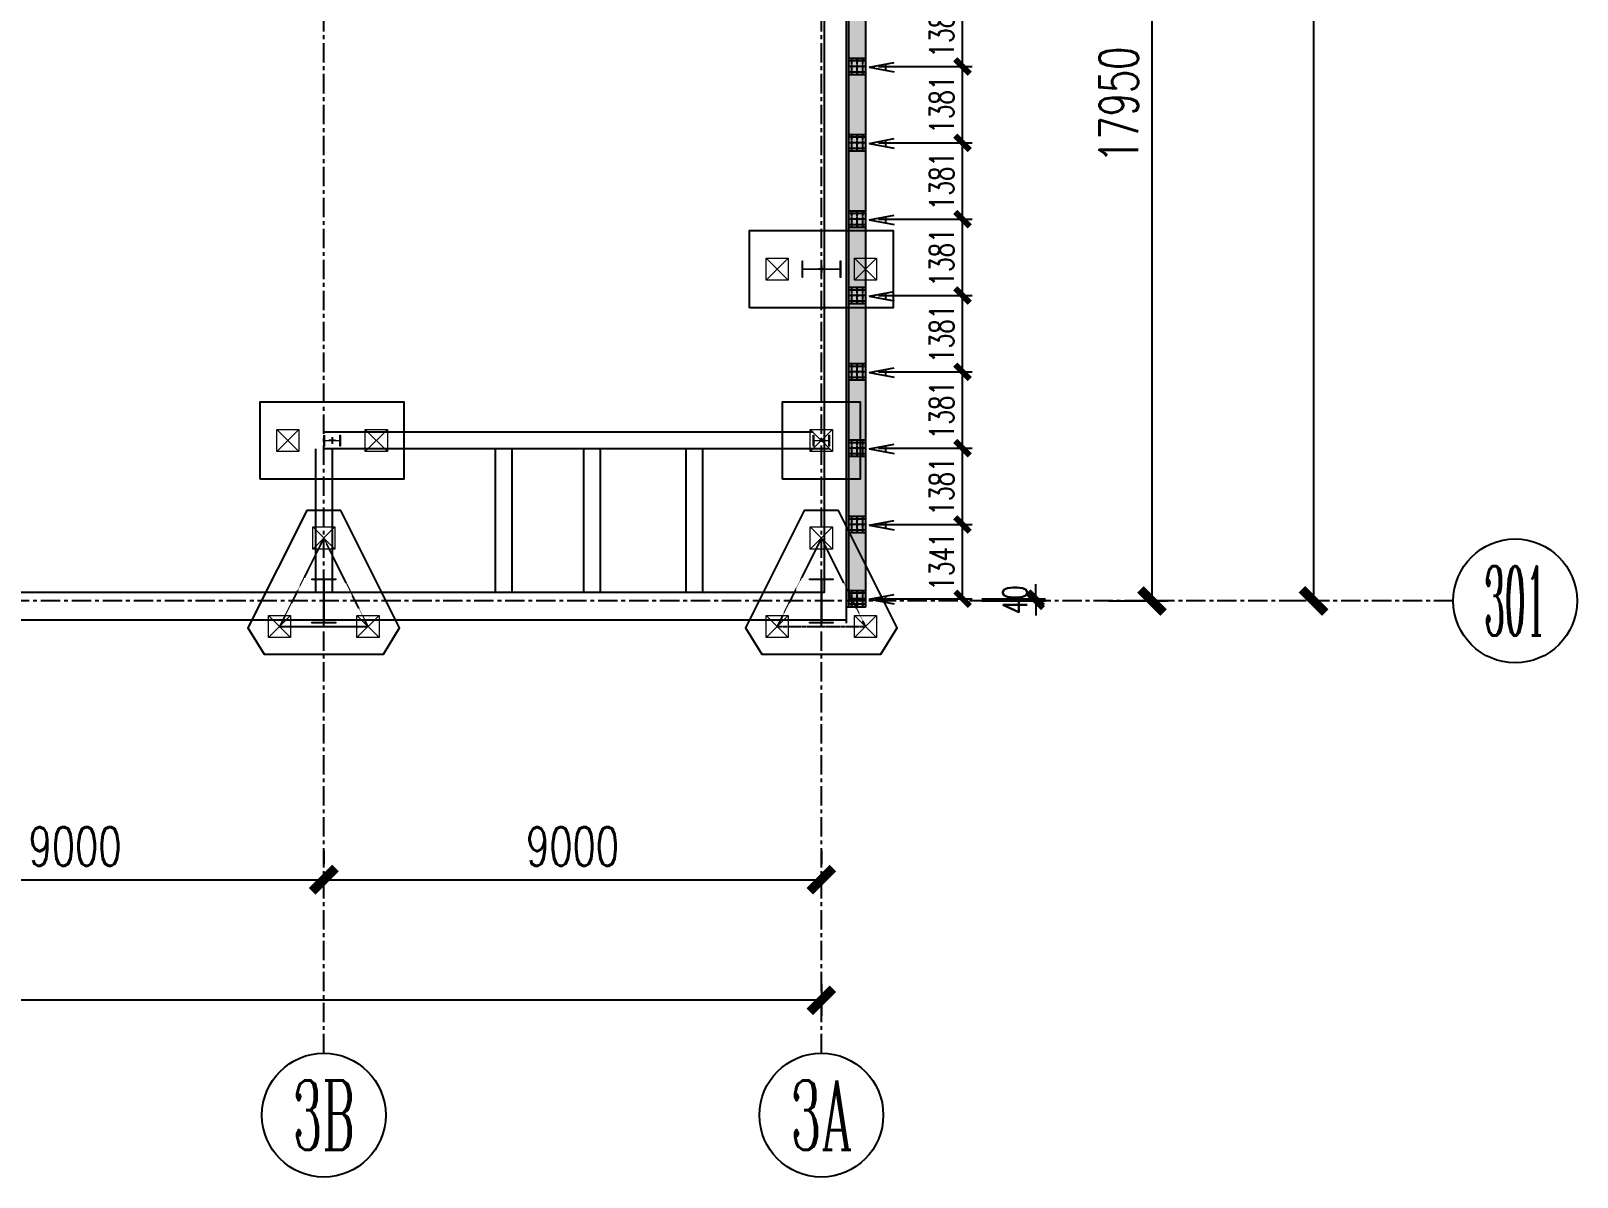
# Model space of a CAD drawing. Extents: x 782294 to 1727252, y -631030 to 17645.
# Drawn here: x 1168680 to 1196650, y -597738 to -577010 of the extents above; entities that cross this region are included whole.
import ezdxf
from ezdxf.enums import TextEntityAlignment as Align

# ---------------------------------------------------------------- set-up
doc = ezdxf.new("R2010")
doc.units = 0
doc.linetypes.add('CENTER', pattern=[2, 1.25, -0.25, 0.25, -0.25])
doc.layers.get('Defpoints').update_dxf_attribs({"color": 210})
for name, color, linetype in [('!ZN1-标注-173', 173, 'Continuous'), ('!ZN3-铝板幕墙-3', 3, 'Continuous'), ('2钢材断面', 2, 'Continuous'), ('30预埋件', 30, 'Continuous'), ('3符号', 3, 'Continuous'), ('40钢材投影', 40, 'Continuous'), ('A-AXIS-DP', 126, 'Continuous'), ('ALT_CEN-0-30', 1, 'CENTER'), ('DIM', 173, 'Continuous'), ('DOTE', 1, 'CENTER'), ('S-BKL', 4, 'Continuous'), ('S-DOTE1', 140, 'CENTER'), ('S-HATCH1-W', 252, 'Continuous'), ('结构轮廓线', 1, 'Continuous')]:
    doc.layers.add(name, color=color, linetype=linetype)
doc.layers.add('A-云线2', color=3, linetype='Continuous', plot=False)
doc.layers.add('S-col', color=2, linetype='Continuous', lineweight=0)
doc.layers.add('S-zhuang', color=1, linetype='Continuous', lineweight=0)
doc.styles.add('_TCH_AXIS', font='COMPLEX', dxfattribs={"bigfont": 'GBCBIG'})
doc.styles.add('DHTEXT-1', font='romans.shx', dxfattribs={"width": 0.7, "bigfont": 'chinese.shx'})
doc.dimstyles.new('ZN175', dxfattribs={"dimscale": 175, "dimtxt": 2.5, "dimasz": 1.5, "dimexe": 1, "dimexo": 2, "dimgap": 0.9, "dimtad": 1, "dimdec": 0, "dimdsep": 46, "dimtxsty": 'DHTEXT-1', "dimblk": 'ARCHTICK', "dimcen": 2.5, "dimclrd": 173, "dimclre": 173, "dimclrt": 7, "dimazin": 2, "dimtfac": 1, "dimtdec": 0, "dimtix": 1, "dimtmove": 2, "dimatfit": 3, "dimfxl": 0, "dimtolj": 1, "dimtzin": 0, "dimarcsym": 0})
doc.dimstyles.new('ZN280', dxfattribs={"dimscale": 280, "dimtxt": 2.5, "dimasz": 1.5, "dimexe": 1, "dimexo": 2, "dimgap": 0.9, "dimtad": 1, "dimdec": 0, "dimdsep": 46, "dimtxsty": 'DHTEXT-1', "dimblk": 'ARCHTICK', "dimcen": 2.5, "dimclrd": 173, "dimclre": 173, "dimclrt": 7, "dimazin": 2, "dimtfac": 1, "dimtdec": 0, "dimtix": 1, "dimtmove": 2, "dimatfit": 3, "dimfxl": 0, "dimarcsym": 0})

# ---------------------------------------------------------------- blocks, each defined once
blk = doc.blocks.new('卓越-轴号')
blk.add_circle((0, 0), 4)
at = {"color": 0, "style": '_TCH_AXIS', "width": 1.041667, "flags": 8}
blk.add_attdef('A', text='', height=4.48, dxfattribs=at).set_placement((-2, -2.24), (2, -2.24), align=Align.FIT)
blk = doc.blocks.new('_ArchTick')
at = {"color": 0, "linetype": 'ByBlock', "const_width": 0.4}
blk.add_lwpolyline([(-0.5, -0.5), (0.5, 0.5)], dxfattribs=at)
blk = doc.blocks.new('*D1510')
at = {"layer": 'Defpoints', "color": 0, "ltscale": 2800, "transparency": 16777216}
for p in [(166000, -5075), (175000, -5042), (175000, -5075)]:
    blk.add_point(p, dxfattribs=at)
at = {"layer": 'DIM', "color": 173, "linetype": 'ByBlock', "lineweight": -2, "ltscale": 2800, "transparency": 16777216}
for p, q in [((166000, -4515), (166000, -4762)), ((175000, -4515), (175000, -4762)), ((166000, -5042), (175000, -5042))]:
    blk.add_line(p, q, dxfattribs=at)
at = {"layer": 'DIM', "color": 173, "lineweight": -2, "ltscale": 2800, "transparency": 16777216, "xscale": 420, "yscale": 420, "zscale": 420, "rotation": 180}
blk.add_blockref('_ArchTick', (166000, -5042), dxfattribs=at)
at = {"layer": 'DIM', "color": 173, "lineweight": -2, "ltscale": 2800, "transparency": 16777216, "xscale": 420, "yscale": 420, "zscale": 420}
blk.add_blockref('_ArchTick', (175000, -5042), dxfattribs=at)
at = {"layer": 'DIM', "color": 7, "ltscale": 2800, "transparency": 16777216, "insert": (170500, -4440), "char_height": 700, "attachment_point": 5, "style": 'DHTEXT-1'}
blk.add_mtext('9000', dxfattribs=at)
blk = doc.blocks.new('*D1511')
at = {"layer": 'Defpoints', "color": 0, "ltscale": 2800, "transparency": 16777216}
for p in [(175000, -5075), (184000, -5042), (184000, -5075)]:
    blk.add_point(p, dxfattribs=at)
at = {"layer": 'DIM', "color": 173, "linetype": 'ByBlock', "lineweight": -2, "ltscale": 2800, "transparency": 16777216}
for p, q in [((175000, -4515), (175000, -4762)), ((184000, -4515), (184000, -4762)), ((175000, -5042), (184000, -5042))]:
    blk.add_line(p, q, dxfattribs=at)
at = {"layer": 'DIM', "color": 173, "lineweight": -2, "ltscale": 2800, "transparency": 16777216, "xscale": 420, "yscale": 420, "zscale": 420, "rotation": 180}
blk.add_blockref('_ArchTick', (175000, -5042), dxfattribs=at)
at = {"layer": 'DIM', "color": 173, "lineweight": -2, "ltscale": 2800, "transparency": 16777216, "xscale": 420, "yscale": 420, "zscale": 420}
blk.add_blockref('_ArchTick', (184000, -5042), dxfattribs=at)
at = {"layer": 'DIM', "color": 7, "ltscale": 2800, "transparency": 16777216, "insert": (179500, -4440), "char_height": 700, "attachment_point": 5, "style": 'DHTEXT-1'}
blk.add_mtext('9000', dxfattribs=at)
blk = doc.blocks.new('*D1541')
at = {"layer": 'Defpoints', "color": 0, "ltscale": 2800, "transparency": 16777216}
for p in [(193324, 71800), (192904, 0), (193324, 0)]:
    blk.add_point(p, dxfattribs=at)
at = {"layer": 'DIM', "color": 173, "linetype": 'ByBlock', "lineweight": -2, "ltscale": 2800, "transparency": 16777216}
for p, q in [((192764, 71800), (192624, 71800)), ((192904, 71800), (192904, 0)), ((192764, 0), (192624, 0))]:
    blk.add_line(p, q, dxfattribs=at)
at = {"layer": 'DIM', "color": 173, "lineweight": -2, "ltscale": 2800, "transparency": 16777216, "xscale": 420, "yscale": 420, "zscale": 420}
for p, rotation in [((192904, 71800), 90), ((192904, 0), 270)]:
    blk.add_blockref('_ArchTick', p, dxfattribs=dict(at, rotation=rotation))
at = {"layer": 'DIM', "color": 7, "ltscale": 2800, "transparency": 16777216, "insert": (192302, 35900), "char_height": 700, "attachment_point": 5, "rotation": 90, "style": 'DHTEXT-1'}
blk.add_mtext('71800', dxfattribs=at)
blk = doc.blocks.new('*D1542')
at = {"layer": 'Defpoints', "color": 0, "ltscale": 2800, "transparency": 16777216}
for p in [(0, -6374), (184000, -6374), (0, -7223)]:
    blk.add_point(p, dxfattribs=at)
at = {"layer": 'DIM', "color": 173, "linetype": 'ByBlock', "lineweight": -2, "ltscale": 2800, "transparency": 16777216}
for p, q in [((0, -6934), (0, -7503)), ((184000, -6934), (184000, -7503)), ((184000, -7223), (0, -7223))]:
    blk.add_line(p, q, dxfattribs=at)
at = {"layer": 'DIM', "color": 173, "lineweight": -2, "ltscale": 2800, "transparency": 16777216, "xscale": 420, "yscale": 420, "zscale": 420, "rotation": 180}
blk.add_blockref('_ArchTick', (0, -7223), dxfattribs=at)
at = {"layer": 'DIM', "color": 173, "lineweight": -2, "ltscale": 2800, "transparency": 16777216, "xscale": 420, "yscale": 420, "zscale": 420}
blk.add_blockref('_ArchTick', (184000, -7223), dxfattribs=at)
at = {"layer": 'DIM', "color": 7, "ltscale": 2800, "transparency": 16777216, "insert": (92000, -6621), "char_height": 700, "attachment_point": 5, "style": 'DHTEXT-1'}
blk.add_mtext('184000', dxfattribs=at)
blk = doc.blocks.new('*D1545')
at = {"layer": 'Defpoints', "color": 0, "ltscale": 2800, "transparency": 16777216}
for p in [(188639, 17950), (188639, 0), (189981, 0)]:
    blk.add_point(p, dxfattribs=at)
at = {"layer": 'DIM', "color": 173, "linetype": 'ByBlock', "lineweight": -2, "ltscale": 2800, "transparency": 16777216}
for p, q in [((189199, 17950), (190261, 17950)), ((189981, 17950), (189981, 0)), ((189199, 0), (190261, 0))]:
    blk.add_line(p, q, dxfattribs=at)
at = {"layer": 'DIM', "color": 173, "lineweight": -2, "ltscale": 2800, "transparency": 16777216, "xscale": 420, "yscale": 420, "zscale": 420}
for p, rotation in [((189981, 17950), 90), ((189981, 0), 270)]:
    blk.add_blockref('_ArchTick', p, dxfattribs=dict(at, rotation=rotation))
at = {"layer": 'DIM', "color": 7, "ltscale": 2800, "transparency": 16777216, "insert": (189379, 8975), "char_height": 700, "attachment_point": 5, "rotation": 90, "style": 'DHTEXT-1'}
blk.add_mtext('17950', dxfattribs=at)
blk = doc.blocks.new('20250913105912')
at = {"layer": '结构轮廓线', "color": 1, "ltscale": 500}
for p, q in [((184800, 46), (184800, -110)), ((184800, -110), (184450, -110))]:
    blk.add_line(p, q, dxfattribs=at)
blk.add_lwpolyline([(184800, 12680), (184800, 12680), (184800, 46)], dxfattribs=at)
blk = doc.blocks.new('20250903183753')
at = {"layer": '2钢材断面'}
for p, q in [((150, 0), (-150, 0)), ((-150, 0), (-150, -300)), ((150, -300), (150, 0)), ((-150, -300), (150, -300))]:
    blk.add_line(p, q, dxfattribs=at)
at = {"layer": '40钢材投影'}
for centre, radius in [((-100, -50), 12), ((-100, -150), 12), ((-100, -250), 12), ((-100, -50), 6), ((-100, -150), 6), ((-100, -250), 6), ((0, -50), 12), ((0, -150), 12), ((0, -250), 12), ((0, -50), 6), ((0, -150), 6), ((0, -250), 6), ((100, -50), 12), ((100, -150), 12), ((100, -251), 12), ((100, -50), 6), ((100, -150), 6), ((100, -251), 6)]:
    blk.add_circle(centre, radius, dxfattribs=at)
at = {"layer": 'ALT_CEN-0-30', "ltscale": 20}
for p, q in [((-100, 0), (-100, -300)), ((0, 0), (0, -300)), ((100, 0), (100, -300)), ((-150, -50), (150, -50)), ((-150, -150), (150, -150)), ((-150, -250), (150, -250))]:
    blk.add_line(p, q, dxfattribs=at)
blk = doc.blocks.new('20250903183821')
at = {"ltscale": 50}
blk.add_blockref('20250903183753', (0, 0), dxfattribs=at)
at = {"layer": '30预埋件', "style": 'DHTEXT-1', "text_generation_flag": 6, "width": 0.55}
blk.add_attdef('B', (-105, 65), '', height=450, rotation=180, dxfattribs=at)
blk = doc.blocks.new('20250904090546')
at = {"ltscale": 500}
ref = blk.add_blockref('20250903183821', (0, -20), dxfattribs=dict(at, xscale=-1))
ref.add_attrib('B', 'A', (105, 495), dxfattribs={"layer": '30预埋件', "height": 450, "style": 'DHTEXT-1', "text_generation_flag": 6, "width": 0.55})
blk = doc.blocks.new('20250913102846')
at = {"layer": 'A-云线2', "ltscale": 10, "rotation": 270}
for p in [(184820, 9665), (184820, 8285), (184820, 6904), (184820, 5523), (184820, 4142), (184820, 2762), (184820, 1381), (184820, 40)]:
    blk.add_blockref('20250904090546', p, dxfattribs=at)
blk = doc.blocks.new('*D1160')
at = {"layer": 'Defpoints', "color": 0, "ltscale": 1750, "transparency": 16777216}
for p in [(1183600, -585938), (1185532, -585938), (1183600, -587278)]:
    blk.add_point(p, dxfattribs=at)
at = {"layer": 'DIM', "color": 173, "linetype": 'ByBlock', "lineweight": -2, "ltscale": 1750, "transparency": 16777216}
for p, q in [((1183950, -585938), (1185707, -585938)), ((1185532, -587278), (1185532, -585938)), ((1183950, -587278), (1185707, -587278))]:
    blk.add_line(p, q, dxfattribs=at)
at = {"layer": 'DIM', "color": 173, "lineweight": -2, "ltscale": 1750, "transparency": 16777216, "xscale": 262.5, "yscale": 262.5, "zscale": 262.5}
for p, rotation in [((1185532, -585938), 90), ((1185532, -587278), 270)]:
    blk.add_blockref('_ArchTick', p, dxfattribs=dict(at, rotation=rotation))
at = {"layer": 'DIM', "color": 7, "ltscale": 1750, "transparency": 16777216, "insert": (1185156, -586608), "char_height": 437.5, "attachment_point": 5, "rotation": 90, "style": 'DHTEXT-1'}
blk.add_mtext('\\A1;1341', dxfattribs=at)
blk = doc.blocks.new('*D1163')
at = {"layer": 'Defpoints', "color": 0, "ltscale": 1750, "transparency": 16777216}
for p in [(1183661, -576272), (1185532, -576272), (1183661, -577653)]:
    blk.add_point(p, dxfattribs=at)
at = {"layer": 'DIM', "color": 173, "linetype": 'ByBlock', "lineweight": -2, "ltscale": 1750, "transparency": 16777216}
for p, q in [((1184011, -576272), (1185707, -576272)), ((1185532, -577653), (1185532, -576272)), ((1184011, -577653), (1185707, -577653))]:
    blk.add_line(p, q, dxfattribs=at)
at = {"layer": 'DIM', "color": 173, "lineweight": -2, "ltscale": 1750, "transparency": 16777216, "xscale": 262.5, "yscale": 262.5, "zscale": 262.5}
for p, rotation in [((1185532, -576272), 90), ((1185532, -577653), 270)]:
    blk.add_blockref('_ArchTick', p, dxfattribs=dict(at, rotation=rotation))
at = {"layer": 'DIM', "color": 7, "ltscale": 1750, "transparency": 16777216, "insert": (1185156, -576963), "char_height": 437.5, "attachment_point": 5, "rotation": 90, "style": 'DHTEXT-1'}
blk.add_mtext('\\A1;1381', dxfattribs=at)
blk = doc.blocks.new('*D1164')
at = {"layer": 'Defpoints', "color": 0, "ltscale": 1750, "transparency": 16777216}
for p in [(1183661, -577653), (1185532, -577653), (1183661, -579034)]:
    blk.add_point(p, dxfattribs=at)
at = {"layer": 'DIM', "color": 173, "linetype": 'ByBlock', "lineweight": -2, "ltscale": 1750, "transparency": 16777216}
for p, q in [((1184011, -577653), (1185707, -577653)), ((1185532, -579034), (1185532, -577653)), ((1184011, -579034), (1185707, -579034))]:
    blk.add_line(p, q, dxfattribs=at)
at = {"layer": 'DIM', "color": 173, "lineweight": -2, "ltscale": 1750, "transparency": 16777216, "xscale": 262.5, "yscale": 262.5, "zscale": 262.5}
for p, rotation in [((1185532, -577653), 90), ((1185532, -579034), 270)]:
    blk.add_blockref('_ArchTick', p, dxfattribs=dict(at, rotation=rotation))
at = {"layer": 'DIM', "color": 7, "ltscale": 1750, "transparency": 16777216, "insert": (1185156, -578343), "char_height": 437.5, "attachment_point": 5, "rotation": 90, "style": 'DHTEXT-1'}
blk.add_mtext('\\A1;1381', dxfattribs=at)
blk = doc.blocks.new('*D1165')
at = {"layer": 'Defpoints', "color": 0, "ltscale": 1750, "transparency": 16777216}
for p in [(1183661, -579034), (1185532, -579034), (1183661, -580415)]:
    blk.add_point(p, dxfattribs=at)
at = {"layer": 'DIM', "color": 173, "linetype": 'ByBlock', "lineweight": -2, "ltscale": 1750, "transparency": 16777216}
for p, q in [((1184011, -579034), (1185707, -579034)), ((1185532, -580415), (1185532, -579034)), ((1184011, -580415), (1185707, -580415))]:
    blk.add_line(p, q, dxfattribs=at)
at = {"layer": 'DIM', "color": 173, "lineweight": -2, "ltscale": 1750, "transparency": 16777216, "xscale": 262.5, "yscale": 262.5, "zscale": 262.5}
for p, rotation in [((1185532, -579034), 90), ((1185532, -580415), 270)]:
    blk.add_blockref('_ArchTick', p, dxfattribs=dict(at, rotation=rotation))
at = {"layer": 'DIM', "color": 7, "ltscale": 1750, "transparency": 16777216, "insert": (1185156, -579724), "char_height": 437.5, "attachment_point": 5, "rotation": 90, "style": 'DHTEXT-1'}
blk.add_mtext('\\A1;1381', dxfattribs=at)
blk = doc.blocks.new('*D1166')
at = {"layer": 'Defpoints', "color": 0, "ltscale": 1750, "transparency": 16777216}
for p in [(1183661, -580415), (1185532, -580415), (1183661, -581795)]:
    blk.add_point(p, dxfattribs=at)
at = {"layer": 'DIM', "color": 173, "linetype": 'ByBlock', "lineweight": -2, "ltscale": 1750, "transparency": 16777216}
for p, q in [((1184011, -580415), (1185707, -580415)), ((1185532, -581795), (1185532, -580415)), ((1184011, -581795), (1185707, -581795))]:
    blk.add_line(p, q, dxfattribs=at)
at = {"layer": 'DIM', "color": 173, "lineweight": -2, "ltscale": 1750, "transparency": 16777216, "xscale": 262.5, "yscale": 262.5, "zscale": 262.5}
for p, rotation in [((1185532, -580415), 90), ((1185532, -581795), 270)]:
    blk.add_blockref('_ArchTick', p, dxfattribs=dict(at, rotation=rotation))
at = {"layer": 'DIM', "color": 7, "ltscale": 1750, "transparency": 16777216, "insert": (1185156, -581105), "char_height": 437.5, "attachment_point": 5, "rotation": 90, "style": 'DHTEXT-1'}
blk.add_mtext('\\A1;1381', dxfattribs=at)
blk = doc.blocks.new('*D1167')
at = {"layer": 'Defpoints', "color": 0, "ltscale": 1750, "transparency": 16777216}
for p in [(1183661, -581795), (1185532, -581795), (1183661, -583176)]:
    blk.add_point(p, dxfattribs=at)
at = {"layer": 'DIM', "color": 173, "linetype": 'ByBlock', "lineweight": -2, "ltscale": 1750, "transparency": 16777216}
for p, q in [((1184011, -581795), (1185707, -581795)), ((1185532, -583176), (1185532, -581795)), ((1184011, -583176), (1185707, -583176))]:
    blk.add_line(p, q, dxfattribs=at)
at = {"layer": 'DIM', "color": 173, "lineweight": -2, "ltscale": 1750, "transparency": 16777216, "xscale": 262.5, "yscale": 262.5, "zscale": 262.5}
for p, rotation in [((1185532, -581795), 90), ((1185532, -583176), 270)]:
    blk.add_blockref('_ArchTick', p, dxfattribs=dict(at, rotation=rotation))
at = {"layer": 'DIM', "color": 7, "ltscale": 1750, "transparency": 16777216, "insert": (1185156, -582486), "char_height": 437.5, "attachment_point": 5, "rotation": 90, "style": 'DHTEXT-1'}
blk.add_mtext('\\A1;1381', dxfattribs=at)
blk = doc.blocks.new('*D1168')
at = {"layer": 'Defpoints', "color": 0, "ltscale": 1750, "transparency": 16777216}
for p in [(1183661, -583176), (1185532, -583176), (1183661, -584557)]:
    blk.add_point(p, dxfattribs=at)
at = {"layer": 'DIM', "color": 173, "linetype": 'ByBlock', "lineweight": -2, "ltscale": 1750, "transparency": 16777216}
for p, q in [((1184011, -583176), (1185707, -583176)), ((1185532, -584557), (1185532, -583176)), ((1184011, -584557), (1185707, -584557))]:
    blk.add_line(p, q, dxfattribs=at)
at = {"layer": 'DIM', "color": 173, "lineweight": -2, "ltscale": 1750, "transparency": 16777216, "xscale": 262.5, "yscale": 262.5, "zscale": 262.5}
for p, rotation in [((1185532, -583176), 90), ((1185532, -584557), 270)]:
    blk.add_blockref('_ArchTick', p, dxfattribs=dict(at, rotation=rotation))
at = {"layer": 'DIM', "color": 7, "ltscale": 1750, "transparency": 16777216, "insert": (1185156, -583866), "char_height": 437.5, "attachment_point": 5, "rotation": 90, "style": 'DHTEXT-1'}
blk.add_mtext('\\A1;1381', dxfattribs=at)
blk = doc.blocks.new('*D1169')
at = {"layer": 'Defpoints', "color": 0, "ltscale": 1750, "transparency": 16777216}
for p in [(1183661, -584557), (1185532, -584557), (1183661, -585938)]:
    blk.add_point(p, dxfattribs=at)
at = {"layer": 'DIM', "color": 173, "linetype": 'ByBlock', "lineweight": -2, "ltscale": 1750, "transparency": 16777216}
for p, q in [((1184011, -584557), (1185707, -584557)), ((1185532, -585938), (1185532, -584557)), ((1184011, -585938), (1185707, -585938))]:
    blk.add_line(p, q, dxfattribs=at)
at = {"layer": 'DIM', "color": 173, "lineweight": -2, "ltscale": 1750, "transparency": 16777216, "xscale": 262.5, "yscale": 262.5, "zscale": 262.5}
for p, rotation in [((1185532, -584557), 90), ((1185532, -585938), 270)]:
    blk.add_blockref('_ArchTick', p, dxfattribs=dict(at, rotation=rotation))
at = {"layer": 'DIM', "color": 7, "ltscale": 1750, "transparency": 16777216, "insert": (1185156, -585247), "char_height": 437.5, "attachment_point": 5, "rotation": 90, "style": 'DHTEXT-1'}
blk.add_mtext('\\A1;1381', dxfattribs=at)
blk = doc.blocks.new('*D1626')
at = {"layer": '!ZN1-标注-173', "color": 173, "linetype": 'ByBlock', "lineweight": -2, "ltscale": 1750, "transparency": 16777216}
for p, q in [((1186857, -587278), (1186857, -587016)), ((1185882, -587278), (1187032, -587278)), ((1185882, -587318), (1187032, -587318)), ((1186857, -587278), (1186857, -587318)), ((1186857, -587318), (1186857, -587581))]:
    blk.add_line(p, q, dxfattribs=at)
at = {"layer": 'Defpoints', "color": 0, "ltscale": 1750, "transparency": 16777216}
for p in [(1185532, -587278), (1185532, -587318), (1186857, -587318)]:
    blk.add_point(p, dxfattribs=at)
at = {"layer": '!ZN1-标注-173', "color": 173, "lineweight": -2, "ltscale": 1750, "transparency": 16777216, "xscale": 262.5, "yscale": 262.5, "zscale": 262.5}
for p, rotation in [((1186857, -587278), 270), ((1186857, -587318), 90)]:
    blk.add_blockref('_ArchTick', p, dxfattribs=dict(at, rotation=rotation))
at = {"layer": '!ZN1-标注-173', "color": 7, "ltscale": 1750, "transparency": 16777216, "insert": (1186481, -587298), "char_height": 437.5, "attachment_point": 5, "rotation": 90, "style": 'DHTEXT-1'}
blk.add_mtext('\\A1;40', dxfattribs=at)
blk = doc.blocks.new('20250922151400')
at = {"layer": 'S-col'}
blk.add_lwpolyline([(-195790, 766820), (-195490, 766820), (-195490, 766808), (-195636, 766808), (-195636, 766132), (-195490, 766132), (-195490, 766120), (-195790, 766120), (-195790, 766132), (-195644, 766132), (-195644, 766808), (-195790, 766808)], close=True, dxfattribs=at)
blk = doc.blocks.new('S-ZHUANG-400')
at = {"layer": 'S-zhuang'}
for p, q in [((200, -200), (-200, 200)), ((-200, -200), (200, 200))]:
    blk.add_line(p, q, dxfattribs=at)
blk.add_lwpolyline([(-200, 200), (200, 200), (200, -200), (-200, -200)], close=True, dxfattribs=at)
blk = doc.blocks.new('CT3')
at = {"layer": 'S-DOTE1', "ltscale": 0.25}
for p, q in [((-101698, -257554), (-101818, -257554)), ((-101758, -257494), (-101758, -257614))]:
    blk.add_line(p, q, dxfattribs=at)
at = {"layer": 'S-DOTE1', "linetype": 'CENTER', "ltscale": 0.25}
blk.add_lwpolyline([(-100958, -258016), (-101758, -256416), (-102558, -258016)], close=True, dxfattribs=at)
at = {"layer": 'S-HATCH1-W'}
blk.add_lwpolyline([(-101449, -255916), (-102067, -255916), (-103130, -258042), (-102837, -258516), (-100680, -258516), (-100387, -258042)], close=True, dxfattribs=at)
at = {"layer": 'S-zhuang', "rotation": 90}
for p in [(-101758, -256416), (-102558, -258016), (-100958, -258016)]:
    blk.add_blockref('S-ZHUANG-400', p, dxfattribs=at)
blk = doc.blocks.new('CT1')
at = {"layer": 'S-HATCH1-W'}
blk.add_lwpolyline([(-91607, -249948), (-91607, -248548), (-90207, -248548), (-90207, -249948)], close=True, dxfattribs=at)
at = {"layer": 'S-zhuang', "rotation": 90.00000000000001}
blk.add_blockref('S-ZHUANG-400', (-90907, -249248), dxfattribs=at)
blk = doc.blocks.new('CT2')
at = {"layer": 'S-DOTE1', "ltscale": 0.25}
for p, q in [((-193625, -187226), (-193625, -187106)), ((-193565, -187166), (-193685, -187166))]:
    blk.add_line(p, q, dxfattribs=at)
at = {"layer": 'S-HATCH1-W'}
blk.add_lwpolyline([(-194325, -185866), (-192925, -185866), (-192925, -188466), (-194325, -188466)], close=True, dxfattribs=at)
at = {"layer": 'S-zhuang'}
for p in [(-193625, -186366), (-193625, -187966)]:
    blk.add_blockref('S-ZHUANG-400', p, dxfattribs=at)
blk = doc.blocks.new('A$C46867589')
at = {"layer": 'S-HATCH1-W'}
h = blk.add_hatch(dxfattribs=at)
h.set_pattern_fill('HONEY', color=256, scale=20)
h.set_pattern_definition([(0, (267758.463, 255248.18), (95.25, 54.992613), [63.5, -127]), (120, (267758.463, 255248.18), (-95.25, 54.992613), [63.5, -127]), (60, (267758.463, 255248.18), (2e-07, 109.985226), [-127, 63.5])])
h.paths.add_polyline_path([(184800, -110), (184500, -110), (184500, 12680), (184800, 12680)])
at = {"layer": 'S-BKL'}
for p, q in [((184450, 51750), (184450, -400)), ((184150, 2750), (175000, 2750)), ((175150, 2750), (175150, 150)), ((178400, 2750), (178400, 150)), ((180000, 2750), (180000, 150)), ((181850, 2750), (181850, 150)), ((184450, -350), (-550, -350))]:
    blk.add_line(p, q, dxfattribs=at)
for points in [[(184050, 51750), (184050, 150), (-150, 150)], [(183850, 3050), (175000, 3050)], [(174850, 2750), (174850, 150)], [(178100, 2750), (178100, 150)], [(179700, 2750), (179700, 150)], [(181550, 2750), (181550, 150)]]:
    blk.add_lwpolyline(points, dxfattribs=at)
at = {"layer": 'S-col'}
for points in [[(175000, 2800), (175000, 3000), (175012, 3000), (175012, 2904), (175288, 2904), (175288, 3000), (175300, 3000), (175300, 2800), (175288, 2800), (175288, 2896), (175012, 2896), (175012, 2800)], [(183850, 2800), (183850, 3000), (183862, 3000), (183862, 2904), (184138, 2904), (184138, 3000), (184150, 3000), (184150, 2800), (184138, 2800), (184138, 2896), (183862, 2896), (183862, 2800)], [(174785, 400), (175215, 400), (175215, 382), (175006, 382), (175006, -382), (175215, -382), (175215, -400), (174785, -400), (174785, -382), (174994, -382), (174994, 382), (174785, 382)], [(183785, 400), (184215, 400), (184215, 382), (184006, 382), (184006, -382), (184215, -382), (184215, -400), (183785, -400), (183785, -382), (183994, -382), (183994, 382), (183785, 382)]]:
    blk.add_lwpolyline(points, close=True, dxfattribs=at)
at = {"layer": 'S-HATCH1-W'}
blk.add_lwpolyline([(184800, -110), (184500, -110), (184500, 12680), (184800, 12680)], close=True, dxfattribs=at)
at = {"layer": 'S-col', "rotation": 90}
blk.add_blockref('20250922151400', (950470, 201640), dxfattribs=at)
at = {"layer": 'S-zhuang', "rotation": 90}
for p in [(-3166, 199625), (-12016, 196525)]:
    blk.add_blockref('CT2', p, dxfattribs=at)
at = {"layer": 'S-zhuang'}
for name, p in [('CT1', (274907, 252148)), ('CT3', (276758, 257554)), ('CT3', (285758, 257554))]:
    blk.add_blockref(name, p, dxfattribs=at)
blk = doc.blocks.new('20250821100720')
at = {"layer": 'DOTE', "ltscale": 280}
for p, q in [((175000, -8180), (175000, 83777.4)), ((184000, -8180), (184000, 83777.4)), ((195431, 0), (-7455.8, 0))]:
    blk.add_line(p, q, dxfattribs=at)
at = {"layer": '3符号', "color": 7}
ref = blk.add_blockref('卓越-轴号', (196551, 0), dxfattribs=dict(at, xscale=280, yscale=280, zscale=280))
ref.add_attrib('A', '301', dxfattribs={"layer": '0', "color": 0, "height": 1254.4, "style": '_TCH_AXIS', "width": 0.390625}).set_placement((195991, -627.2), (197111, -627.2), align=Align.FIT)
ref = blk.add_blockref('卓越-轴号', (175000, -9300), dxfattribs=dict(at, xscale=280, yscale=280, zscale=280))
ref.add_attrib('A', '3B', dxfattribs={"layer": '0', "color": 0, "height": 1254.4, "style": '_TCH_AXIS', "width": 0.520833}).set_placement((174440, -9927.2), (175560, -9927.2), align=Align.FIT)
ref = blk.add_blockref('卓越-轴号', (184000, -9300), dxfattribs=dict(at, xscale=280, yscale=280, zscale=280))
ref.add_attrib('A', '3A', dxfattribs={"layer": '0', "color": 0, "height": 1254.4, "style": '_TCH_AXIS', "width": 0.506757}).set_placement((183440, -9927.2), (184560, -9927.2), align=Align.FIT)
at = {"layer": 'DIM', "ltscale": 2800}
for p1, p2, distance, picture, middle in [((193324.3, 71800), (193324.3, 0), -420.1, '*D1541', (192302.2, 35900)), ((184000, -6373.5), (0, -6373.5), 849.5, '*D1542', (92000, -6621))]:
    dim = blk.add_aligned_dim(p1=p1, p2=p2, distance=distance, dimstyle='ZN280', dxfattribs=at)
    dim.commit()
    dim.dimension.update_dxf_attribs({"geometry": picture, "text_midpoint": middle})
for base, p1, p2, angle, picture, middle in [((189980.8, 0), (188638.8, 17950), (188638.8, 0), 270, '*D1545', (189378.8, 8975)), ((175000, -5042.5), (166000, -5075), (175000, -5075), 180, '*D1510', (170500, -4440.5)), ((184000, -5042.5), (175000, -5075), (184000, -5075), 180, '*D1511', (179500, -4440.5))]:
    dim = blk.add_linear_dim(base=base, p1=p1, p2=p2, angle=angle, dimstyle='ZN280', dxfattribs=at)
    dim.commit()
    dim.dimension.update_dxf_attribs({"geometry": picture, "text_midpoint": middle})

msp = doc.modelspace()

# ---------------------------------------------------------------- block references
at = {"layer": '!ZN3-铝板幕墙-3', "ltscale": 1750}
msp.add_blockref('A$C46867589', (998978.7, -587318.4), dxfattribs=at)
at = {"layer": 'A-AXIS-DP', "ltscale": 2800}
msp.add_blockref('20250821100720', (998978.7, -587318.4), dxfattribs=at)
at = {"layer": '结构轮廓线', "ltscale": 500}
for name in ['20250913105912', '20250913102846']:
    msp.add_blockref(name, (998978.7, -587318.4), dxfattribs=at)

# ---------------------------------------------------------------- dimensions: what is measured, and where the dimension line sits
at = {"layer": '!ZN1-标注-173', "ltscale": 1750}
dim = msp.add_linear_dim(base=(1186857.4, -587318.4), p1=(1185531.8, -587278.4), p2=(1185531.8, -587318.4), angle=90, dimstyle='ZN175', dxfattribs=at)
dim.commit()
dim.dimension.update_dxf_attribs({"geometry": '*D1626', "text_midpoint": (1186481.1, -587298.4)})
at = {"layer": 'DIM', "ltscale": 1750}
for base, p1, p2, picture, middle in [((1185531.8, -576272.3), (1183660.6, -577653), (1183660.6, -576272.3), '*D1163', (1185155.5, -576962.6)), ((1185531.8, -577653), (1183660.6, -579033.8), (1183660.6, -577653), '*D1164', (1185155.5, -578343.4)), ((1185531.8, -579033.8), (1183660.6, -580414.6), (1183660.6, -579033.8), '*D1165', (1185155.5, -579724.2)), ((1185531.8, -580414.6), (1183660.6, -581795.3), (1183660.6, -580414.6), '*D1166', (1185155.5, -581104.9)), ((1185531.8, -581795.3), (1183660.6, -583176.1), (1183660.6, -581795.3), '*D1167', (1185155.5, -582485.7)), ((1185531.8, -583176.1), (1183660.6, -584556.9), (1183660.6, -583176.1), '*D1168', (1185155.5, -583866.5)), ((1185531.8, -584556.9), (1183660.6, -585937.6), (1183660.6, -584556.9), '*D1169', (1185155.5, -585247.3)), ((1185531.8, -585937.6), (1183599.5, -587278.4), (1183599.5, -585937.6), '*D1160', (1185155.5, -586608))]:
    dim = msp.add_linear_dim(base=base, p1=p1, p2=p2, angle=90, dimstyle='ZN175', dxfattribs=at)
    dim.commit()
    dim.dimension.update_dxf_attribs({"geometry": picture, "text_midpoint": middle})

doc.saveas('drawing.dxf')
